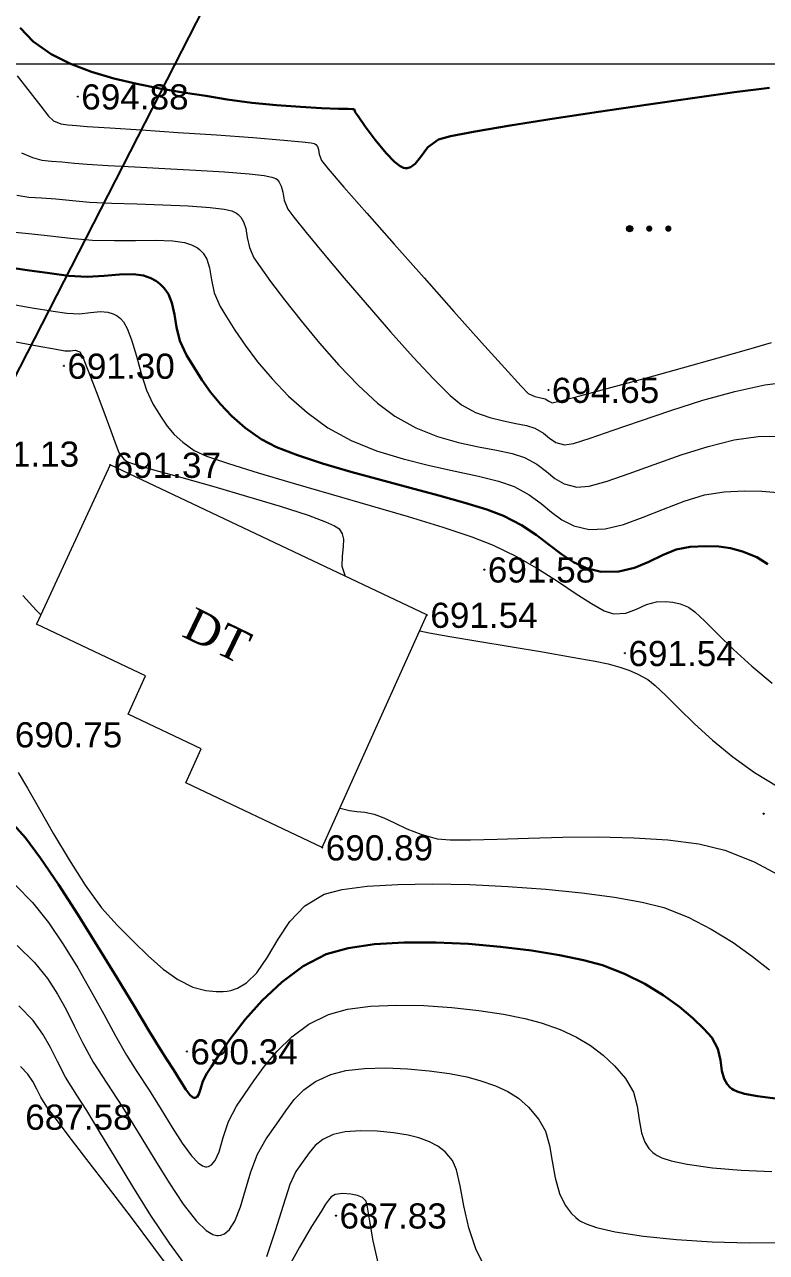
# Model space of a CAD drawing. Header units: feet. Extents: x 3381 to 683784, y 675186 to 4376258.
# Drawn here: x 678768.7 to 678798.21, y 4374876.47 to 4374925.3 of the extents above; entities that cross this region are included whole.
import ezdxf

# ---------------------------------------------------------------- set-up
doc = ezdxf.new("R2010")
doc.units = ezdxf.units.FT
doc.header["$MEASUREMENT"] = 0
doc.header["$PDMODE"] = 34
doc.header["$PDSIZE"] = 0.01
doc.layers.get('0').update_dxf_attribs({"linetype": 'CONTINUOUS'})
for name, color, linetype in [('0_Point_Height', 2, 'CONTINUOUS'), ('0_Point_Point', 7, 'CONTINUOUS'), ('col bitkisi', 7, 'CONTINUOUS'), ('Yazilar', 7, 'CONTINUOUS')]:
    doc.layers.add(name, color=color, linetype=linetype)
for name, color, linetype, lineweight in [('ANA HORIZONTAL', 24, 'CONTINUOUS', 30), ('das tikili', 5, 'CONTINUOUS', 0), ('HORIZANTAL', 24, 'CONTINUOUS', 13), ('km setka', 170, 'CONTINUOUS', 15)]:
    doc.layers.add(name, color=color, linetype=linetype, lineweight=lineweight)
doc.styles.get("Standard").update_dxf_attribs({"font": 'arial.ttf', "height": 2})

msp = doc.modelspace()

# ---------------------------------------------------------------- hatches: boundary and pattern name
at = {"layer": 'col bitkisi', "ltscale": 1.5}
h = msp.add_hatch(color=256, dxfattribs=at)
edge = h.paths.add_edge_path()
edge.add_arc((678792.765, 4374917.182), 0.125, 0, 360)
h = msp.add_hatch(color=256, dxfattribs=at)
edge = h.paths.add_edge_path()
edge.add_arc((678793.547, 4374917.182), 0.125, 0, 360)
h = msp.add_hatch(color=256, dxfattribs=at)
edge = h.paths.add_edge_path()
edge.add_arc((678794.306, 4374917.182), 0.125, 0, 360)

# ---------------------------------------------------------------- linework, layer by layer
msp.add_lwpolyline([(678748.042, 4374871.674), (678791.042, 4374955.674), (678872.042, 4374924.674), (678840.042, 4374843.674)], close=True)
at = {"linetype": 'Continuous'}
for points, knots in [([(678804.772, 4375057.114), (678800.832, 4375053.35), (678800.303, 4375053.3), (678798.715, 4375053.14), (678797.651, 4375053.024), (678794.7, 4375052.617), (678792.822, 4375052.263), (678790.044, 4375051.385), (678789.093, 4375051.014), (678787.602, 4375050.276), (678787.043, 4375049.96), (678785.882, 4375049.205), (678785.294, 4375048.758), (678784.179, 4375047.808), (678783.65, 4375047.305), (678782.407, 4375046.033), (678781.717, 4375045.247), (678780.607, 4375043.929), (678780.173, 4375043.399), (678779.316, 4375042.352), (678778.891, 4375041.832), (678777.625, 4375040.276), (678776.792, 4375039.248), (678774.313, 4375036.181), (678772.686, 4375034.158), (678769.777, 4375030.563), (678768.5, 4375028.992), (678766.465, 4375026.514), (678765.723, 4375025.616), (678764.29, 4375023.894), (678763.601, 4375023.072), (678762.373, 4375021.618), (678761.839, 4375020.989), (678760.47, 4375019.387), (678759.596, 4375018.382), (678758.165, 4375016.441), (678757.578, 4375015.531), (678756.812, 4375013.877), (678756.564, 4375013.174), (678756.33, 4375012.052), (678756.276, 4375011.658), (678756.228, 4375010.864), (678756.233, 4375010.469), (678756.352, 4375008.869), (678756.668, 4375007.696), (678757.38, 4375005.852), (678757.716, 4375005.145), (678758.442, 4375003.809), (678758.833, 4375003.177), (678760.121, 4375001.254), (678761.069, 4375000.061), (678762.533, 4374998.127), (678763.084, 4374997.376), (678764.085, 4374995.845), (678764.532, 4374995.068), (678765.202, 4374993.597), (678765.444, 4374992.91), (678765.789, 4374991.475), (678765.894, 4374990.733), (678765.972, 4374989.136), (678765.925, 4374988.282), (678765.661, 4374986.602), (678765.445, 4374985.771), (678764.649, 4374983.537), (678763.917, 4374982.185), (678762.445, 4374980.038), (678761.791, 4374979.209), (678760.4, 4374977.602), (678759.661, 4374976.819), (678758.159, 4374975.267), (678757.398, 4374974.498), (678756.075, 4374973.113), (678755.511, 4374972.505), (678754.416, 4374971.253), (678753.888, 4374970.613), (678752.348, 4374968.667), (678751.383, 4374967.33), (678749.684, 4374964.866), (678748.936, 4374963.745), (678747.466, 4374961.476), (678746.748, 4374960.329), (678744.647, 4374956.855), (678743.32, 4374954.492), (678740.925, 4374949.803), (678739.845, 4374947.482), (678738.182, 4374943.457), (678737.545, 4374941.774), (678736.387, 4374938.368), (678735.865, 4374936.651), (678734.851, 4374933.022), (678734.369, 4374931.11), (678733.586, 4374927.817), (678733.27, 4374926.44), (678732.657, 4374923.676), (678732.362, 4374922.288), (678731.937, 4374920.115), (678731.792, 4374919.34), (678731.553, 4374917.94), (678731.458, 4374917.321), (678731.218, 4374915.357), (678731.142, 4374914.013), (678731.145, 4374910.996), (678731.266, 4374909.324), (678731.706, 4374906.033), (678732.022, 4374904.414), (678732.662, 4374901.698), (678732.956, 4374900.59), (678733.521, 4374898.591), (678733.787, 4374897.699), (678734.28, 4374896.085), (678734.506, 4374895.354), (678735.001, 4374893.881), (678735.271, 4374893.141), (678735.726, 4374892.05), (678735.883, 4374891.697), (678736.386, 4374890.643), (678736.747, 4374889.982), (678737.428, 4374888.712), (678737.748, 4374888.103), (678738.146, 4374887.201), (678738.267, 4374886.897), (678738.454, 4374886.343), (678738.525, 4374886.096), (678738.648, 4374885.572), (678738.7, 4374885.298), (678738.834, 4374884.462), (678738.896, 4374883.871), (678736.711, 4374879.458)], [0, 0, 0, 0, 1.504182, 1.504182, 4.512547, 4.512547, 9.897023, 9.897023, 12.795834, 12.795834, 14.604059, 14.604059, 16.662244, 16.662244, 18.72043, 18.72043, 21.69221, 21.69221, 23.690537, 23.690537, 25.688865, 25.688865, 29.68552, 29.68552, 37.678831, 37.678831, 43.858623, 43.858623, 47.338723, 47.338723, 50.479181, 50.479181, 52.843093, 52.843093, 56.452422, 56.452422, 59.343353, 59.343353, 61.301717, 61.301717, 62.310714, 62.310714, 63.319712, 63.319712, 66.426739, 66.426739, 68.50177, 68.50177, 70.576802, 70.576802, 75.092259, 75.092259, 77.984383, 77.984383, 80.876507, 80.876507, 83.368148, 83.368148, 85.859789, 85.859789, 88.693846, 88.693846, 91.527902, 91.527902, 96.504404, 96.504404, 99.813748, 99.813748, 103.123092, 103.123092, 106.359907, 106.359907, 108.778682, 108.778682, 111.197456, 111.197456, 116.035005, 116.035005, 120.025858, 120.025858, 124.016711, 124.016711, 131.998417, 131.998417, 139.538843, 139.538843, 144.840516, 144.840516, 150.142189, 150.142189, 155.992549, 155.992549, 160.212599, 160.212599, 164.43265, 164.43265, 166.77754, 166.77754, 168.584028, 168.584028, 172.423705, 172.423705, 177.221179, 177.221179, 182.018653, 182.018653, 185.384546, 185.384546, 188.140377, 188.140377, 190.397291, 190.397291, 192.654204, 192.654204, 193.73589, 193.73589, 195.899262, 195.899262, 198.062634, 198.062634, 199.190084, 199.190084, 200.13488, 200.13488, 201.079676, 201.079676, 202.923933, 202.923933, 202.923933, 202.923933]), ([(678808.675, 4375050.644), (678801.113, 4375050.364), (678800.583, 4375050.313), (678799.006, 4375050.154), (678797.969, 4375050.04), (678795.168, 4375049.652), (678793.46, 4375049.321), (678791.043, 4375048.553), (678790.235, 4375048.234), (678788.985, 4375047.612), (678788.517, 4375047.344), (678787.368, 4375046.586), (678786.697, 4375046.04), (678785.387, 4375044.816), (678784.75, 4375044.139), (678783.486, 4375042.704), (678782.86, 4375041.945), (678780.713, 4375039.324), (678779.234, 4375037.498), (678776.306, 4375033.873), (678774.857, 4375032.072), (678770.47, 4375026.65), (678767.493, 4375023.008), (678763.774, 4375018.635), (678763.29, 4375018.072), (678762.348, 4375016.963), (678761.892, 4375016.413), (678760.905, 4375015.124), (678760.408, 4375014.389), (678759.721, 4375013.07), (678759.494, 4375012.484), (678759.306, 4375011.644), (678759.267, 4375011.383), (678759.231, 4375010.855), (678759.233, 4375010.579), (678759.317, 4375009.469), (678759.547, 4375008.567), (678760.098, 4375007.14), (678760.343, 4375006.612), (678760.881, 4375005.592), (678761.175, 4375005.097), (678762.258, 4375003.417), (678763.151, 4375002.27), (678764.669, 4375000.279), (678765.282, 4374999.464), (678766.452, 4374997.728), (678767.007, 4374996.81), (678767.753, 4374995.256), (678768, 4374994.66), (678768.41, 4374993.426), (678768.571, 4374992.795), (678768.928, 4374990.881), (678768.998, 4374989.575), (678768.827, 4374987.174), (678768.626, 4374986.079), (678768.024, 4374983.969), (678767.623, 4374982.95), (678766.669, 4374981.011), (678766.117, 4374980.09), (678764.737, 4374978.074), (678763.873, 4374977.009), (678762.089, 4374975.003), (678761.168, 4374974.058), (678759.502, 4374972.352), (678758.752, 4374971.586), (678757.576, 4374970.311), (678757.131, 4374969.807), (678756.259, 4374968.772), (678755.833, 4374968.243), (678754.578, 4374966.626), (678753.774, 4374965.51), (678752.247, 4374963.301), (678751.52, 4374962.213), (678750.099, 4374960.024), (678749.404, 4374958.92), (678747.375, 4374955.577), (678746.095, 4374953.309), (678743.718, 4374948.693), (678742.621, 4374946.346), (678740.967, 4374942.342), (678740.351, 4374940.708), (678739.228, 4374937.401), (678738.719, 4374935.724), (678737.722, 4374932.141), (678737.242, 4374930.232), (678736.471, 4374926.978), (678736.165, 4374925.639), (678735.573, 4374922.966), (678735.29, 4374921.631), (678734.875, 4374919.505), (678734.726, 4374918.71), (678734.493, 4374917.322), (678734.404, 4374916.724), (678734.266, 4374915.531), (678734.217, 4374914.93), (678734.122, 4374913.122), (678734.131, 4374911.907), (678734.32, 4374908.773), (678734.601, 4374906.864), (678735.39, 4374903.057), (678735.898, 4374901.158), (678736.644, 4374898.618), (678736.838, 4374897.977), (678737.231, 4374896.699), (678737.428, 4374896.07), (678737.823, 4374894.907), (678738.018, 4374894.371), (678738.37, 4374893.497), (678738.518, 4374893.152), (678738.8, 4374892.546), (678738.931, 4374892.28), (678739.211, 4374891.736), (678739.358, 4374891.461), (678739.809, 4374890.62), (678740.124, 4374890.041), (678740.649, 4374888.969), (678740.866, 4374888.489), (678741.186, 4374887.646), (678741.303, 4374887.293), (678741.5, 4374886.574), (678741.578, 4374886.217), (678741.773, 4374885.158), (678741.849, 4374884.47), (678741.928, 4374883.728), (678741.936, 4374883.647), (678743.67, 4374879.335)], [0, 0, 0, 0, 1.519576, 1.519576, 4.558728, 4.558728, 9.930594, 9.930594, 12.837598, 12.837598, 14.698947, 14.698947, 17.596272, 17.596272, 20.493598, 20.493598, 23.430765, 23.430765, 30.540606, 30.540606, 37.650448, 37.650448, 51.870131, 51.870131, 53.943342, 53.943342, 56.016553, 56.016553, 58.839775, 58.839775, 61.186701, 61.186701, 62.257023, 62.257023, 63.327345, 63.327345, 66.426341, 66.426341, 68.26825, 68.26825, 70.110159, 70.110159, 74.62153, 74.62153, 77.595, 77.595, 80.568471, 80.568471, 82.304355, 82.304355, 84.04024, 84.04024, 87.512009, 87.512009, 90.504027, 90.504027, 93.496045, 93.496045, 96.488063, 96.488063, 100.372173, 100.372173, 104.256283, 104.256283, 107.517701, 107.517701, 109.618427, 109.618427, 111.719153, 111.719153, 115.920605, 115.920605, 119.858792, 119.858792, 123.796978, 123.796978, 131.673352, 131.673352, 139.553481, 139.553481, 144.894421, 144.894421, 150.235361, 150.235361, 156.190392, 156.190392, 160.321983, 160.321983, 164.453574, 164.453574, 166.899961, 166.899961, 168.797126, 168.797126, 170.694291, 170.694291, 174.488621, 174.488621, 180.488906, 180.488906, 186.48919, 186.48919, 188.508696, 188.508696, 190.528201, 190.528201, 192.322947, 192.322947, 193.52533, 193.52533, 194.478712, 194.478712, 195.432094, 195.432094, 197.338858, 197.338858, 198.784376, 198.784376, 199.759029, 199.759029, 200.733681, 200.733681, 202.682985, 202.682985, 202.923933, 202.923933, 202.923933, 202.923933])]:
    msp.add_open_spline(points, degree=3, knots=knots, dxfattribs=at)
at = {"layer": '0_Point_Point'}
for p in [(678770.817, 4374922.432, 694.885), (678770.266, 4374911.724, 691.299), (678789.538, 4374910.765, 694.651), (678772.106, 4374907.785, 691.371), (678786.991, 4374903.623, 691.582), (678784.703, 4374901.821, 691.545), (678792.583, 4374900.301, 691.536), (678798.101, 4374893.916, 691.316), (678780.543, 4374892.573, 690.889), (678775.158, 4374884.461, 690.336), (678781.088, 4374877.936, 687.825)]:
    msp.add_point(p, dxfattribs=at)
at = {"layer": 'ANA HORIZONTAL', "color": 16, "lineweight": 30}
for points, elevation in [([(678768.521, 4374925.162), (678769.045, 4374924.627), (678769.759, 4374924.122), (678770.528, 4374923.734), (678771.363, 4374923.414), (678772.246, 4374923.15), (678773.16, 4374922.933), (678774.086, 4374922.752), (678775.007, 4374922.597), (678775.904, 4374922.457), (678776.76, 4374922.321), (678777.734, 4374922.184), (678778.725, 4374922.085), (678779.67, 4374922.018), (678780.512, 4374921.975), (678781.189, 4374921.95), (678781.571, 4374921.94), (678781.746, 4374921.936), (678781.801, 4374921.934), (678781.809, 4374921.933), (678781.813, 4374921.928), (678781.823, 4374921.907), (678781.838, 4374921.863), (678781.854, 4374921.818), (678781.966, 4374921.649), (678782.249, 4374921.241), (678782.641, 4374920.712), (678783.077, 4374920.18), (678783.417, 4374919.834), (678783.644, 4374919.661), (678783.776, 4374919.601), (678783.834, 4374919.59), (678783.913, 4374919.591), (678784.055, 4374919.629), (678784.235, 4374919.761), (678784.449, 4374920.029), (678784.744, 4374920.415), (678785.16, 4374920.729), (678785.638, 4374920.851), (678786.626, 4374921.039), (678788.012, 4374921.275), (678789.682, 4374921.543), (678791.523, 4374921.827), (678793.422, 4374922.109), (678795.266, 4374922.373), (678796.941, 4374922.602), (678798.335, 4374922.781)], 695), ([(678767.852, 4374915.678), (678768.803, 4374915.535), (678769.692, 4374915.412), (678770.451, 4374915.31), (678771.195, 4374915.264), (678771.863, 4374915.299), (678772.469, 4374915.354), (678773.022, 4374915.369), (678773.433, 4374915.311), (678773.727, 4374915.207), (678773.918, 4374915.102), (678774.012, 4374915.037), (678774.101, 4374914.966), (678774.252, 4374914.819), (678774.421, 4374914.581), (678774.563, 4374914.237), (678774.661, 4374913.767), (678774.741, 4374913.258), (678774.875, 4374912.717), (678775.139, 4374912.151), (678775.442, 4374911.657), (678775.756, 4374911.165), (678776.099, 4374910.679), (678776.488, 4374910.198), (678776.94, 4374909.726), (678777.474, 4374909.263), (678778.107, 4374908.811), (678778.718, 4374908.494), (678779.552, 4374908.17), (678780.556, 4374907.842), (678781.674, 4374907.515), (678782.853, 4374907.192), (678784.038, 4374906.876), (678785.174, 4374906.571), (678786.209, 4374906.281), (678787.087, 4374906.009), (678787.753, 4374905.759), (678788.46, 4374905.396), (678789.055, 4374905.005), (678789.573, 4374904.611), (678790.054, 4374904.241), (678790.534, 4374903.922), (678791.05, 4374903.679), (678791.641, 4374903.539), (678792.342, 4374903.543), (678792.965, 4374903.697), (678793.536, 4374903.937), (678794.08, 4374904.199), (678794.619, 4374904.416), (678795.18, 4374904.526), (678795.8, 4374904.554), (678796.311, 4374904.545), (678796.776, 4374904.481), (678797.259, 4374904.343), (678797.825, 4374904.114), (678798.271, 4374903.84)], 692.5), ([(678768.275, 4374893.477), (678768.734, 4374892.962), (678769.338, 4374892.143), (678770.045, 4374891.098), (678770.814, 4374889.907), (678771.602, 4374888.649), (678772.367, 4374887.405), (678773.067, 4374886.253), (678773.66, 4374885.272), (678774.104, 4374884.543), (678774.357, 4374884.144), (678774.633, 4374883.719), (678774.886, 4374883.304), (678775.112, 4374882.949), (678775.273, 4374882.742), (678775.38, 4374882.649), (678775.445, 4374882.622), (678775.475, 4374882.621), (678775.51, 4374882.628), (678775.569, 4374882.664), (678775.635, 4374882.767), (678775.703, 4374882.968), (678775.796, 4374883.278), (678775.952, 4374883.588), (678776.131, 4374883.861), (678776.453, 4374884.35), (678776.905, 4374884.994), (678777.477, 4374885.729), (678778.154, 4374886.492), (678778.926, 4374887.221), (678779.779, 4374887.853), (678780.702, 4374888.326), (678781.57, 4374888.574), (678782.617, 4374888.728), (678783.795, 4374888.8), (678785.057, 4374888.799), (678786.353, 4374888.738), (678787.637, 4374888.626), (678788.86, 4374888.475), (678789.975, 4374888.295), (678790.934, 4374888.097), (678791.688, 4374887.892), (678792.566, 4374887.555), (678793.375, 4374887.149), (678794.104, 4374886.701), (678794.745, 4374886.237), (678795.287, 4374885.784), (678795.72, 4374885.368), (678796.034, 4374885.017), (678796.278, 4374884.573), (678796.378, 4374884.123), (678796.436, 4374883.691), (678796.522, 4374883.374), (678796.643, 4374883.161), (678796.764, 4374883.033), (678796.838, 4374882.974), (678796.894, 4374882.938), (678797.041, 4374882.872), (678797.339, 4374882.782), (678797.86, 4374882.68), (678798.661, 4374882.584)], 690)]:
    msp.add_lwpolyline(points, dxfattribs=dict(at, elevation=elevation))
at = {"layer": 'col bitkisi', "lineweight": 13, "ltscale": 1.5}
msp.add_circle((678792.765, 4374917.182), 0.125, dxfattribs=at)
at = {"layer": 'das tikili', "color": 0, "lineweight": 20}
for p, q in [((678772.106, 4374907.785, 690.889), (678769.168, 4374901.45, 690.889)), ((678784.703, 4374901.821, 690.889), (678772.106, 4374907.785, 690.889)), ((678773.504, 4374899.397, 690.889), (678769.168, 4374901.45, 690.889)), ((678780.543, 4374892.573, 690.889), (678784.703, 4374901.821, 690.889)), ((678772.819, 4374897.875), (678773.504, 4374899.397)), ((678775.726, 4374896.499), (678772.819, 4374897.875)), ((678775.116, 4374895.143, 690.889), (678775.726, 4374896.499, 690.889)), ((678780.543, 4374892.573, 690.889), (678775.116, 4374895.143, 690.889))]:
    msp.add_line(p, q, dxfattribs=at)
at = {"layer": 'HORIZANTAL', "color": 16, "linetype": 'Continuous', "lineweight": 20}
for points, elevation in [([(678768.399, 4374923.258), (678768.92, 4374922.599), (678769.34, 4374922.047), (678769.651, 4374921.651), (678769.843, 4374921.461), (678770.144, 4374921.343), (678770.416, 4374921.311), (678770.758, 4374921.282), (678771.185, 4374921.248), (678772.096, 4374921.187), (678773.353, 4374921.105), (678774.813, 4374921.009), (678776.337, 4374920.906), (678777.784, 4374920.802), (678779.012, 4374920.704), (678779.742, 4374920.635), (678780.096, 4374920.59), (678780.223, 4374920.565), (678780.25, 4374920.554), (678780.289, 4374920.521), (678780.345, 4374920.448), (678780.388, 4374920.326), (678780.419, 4374920.141), (678780.511, 4374919.884), (678780.774, 4374919.565), (678781.405, 4374918.835), (678782.312, 4374917.798), (678783.404, 4374916.558), (678784.589, 4374915.218), (678785.778, 4374913.88), (678786.878, 4374912.65), (678787.798, 4374911.628), (678788.448, 4374910.92), (678788.736, 4374910.628), (678788.998, 4374910.51), (678789.241, 4374910.456), (678789.413, 4374910.414), (678789.549, 4374910.322), (678789.686, 4374910.258), (678790.017, 4374910.333), (678790.838, 4374910.546), (678792.013, 4374910.86), (678793.405, 4374911.237), (678794.877, 4374911.642), (678796.292, 4374912.038), (678797.515, 4374912.389), (678798.407, 4374912.658)], 694.5), ([(678768.578, 4374920.201), (678769.013, 4374920.004), (678769.392, 4374919.905), (678769.764, 4374919.864), (678770.178, 4374919.839), (678770.682, 4374919.789), (678771.191, 4374919.744), (678772.026, 4374919.694), (678773.088, 4374919.638), (678774.278, 4374919.577), (678775.497, 4374919.51), (678776.647, 4374919.436), (678777.628, 4374919.356), (678778.225, 4374919.287), (678778.531, 4374919.232), (678778.655, 4374919.194), (678778.69, 4374919.175), (678778.745, 4374919.129), (678778.831, 4374919.033), (678778.912, 4374918.873), (678778.966, 4374918.636), (678779.023, 4374918.307), (678779.168, 4374917.951), (678779.405, 4374917.633), (678779.896, 4374917.023), (678780.585, 4374916.19), (678781.413, 4374915.207), (678782.323, 4374914.146), (678783.257, 4374913.078), (678784.158, 4374912.075), (678784.966, 4374911.209), (678785.626, 4374910.551), (678786.079, 4374910.173), (678786.639, 4374909.874), (678787.203, 4374909.67), (678787.745, 4374909.534), (678788.242, 4374909.438), (678788.668, 4374909.352), (678788.998, 4374909.25), (678789.336, 4374909.053), (678789.585, 4374908.85), (678789.836, 4374908.678), (678790.175, 4374908.578), (678790.533, 4374908.641), (678791.197, 4374908.849), (678792.107, 4374909.163), (678793.198, 4374909.544), (678794.411, 4374909.954), (678795.681, 4374910.354), (678796.948, 4374910.704), (678798.149, 4374910.965), (678799.221, 4374911.1)], 694), ([(678768.394, 4374918.516), (678768.874, 4374918.438), (678769.374, 4374918.401), (678769.936, 4374918.366), (678770.605, 4374918.296), (678771.284, 4374918.235), (678772.165, 4374918.194), (678773.165, 4374918.163), (678774.204, 4374918.131), (678775.201, 4374918.089), (678776.075, 4374918.026), (678776.632, 4374917.953), (678776.938, 4374917.882), (678777.08, 4374917.826), (678777.131, 4374917.795), (678777.196, 4374917.743), (678777.303, 4374917.633), (678777.414, 4374917.453), (678777.499, 4374917.19), (678777.559, 4374916.828), (678777.641, 4374916.435), (678777.825, 4374916.018), (678778.068, 4374915.656), (678778.483, 4374915.081), (678779.037, 4374914.349), (678779.698, 4374913.513), (678780.431, 4374912.63), (678781.203, 4374911.754), (678781.981, 4374910.941), (678782.732, 4374910.244), (678783.421, 4374909.719), (678784.269, 4374909.254), (678785.125, 4374908.918), (678785.964, 4374908.681), (678786.757, 4374908.51), (678787.476, 4374908.375), (678788.094, 4374908.244), (678788.583, 4374908.086), (678789.078, 4374907.812), (678789.454, 4374907.52), (678789.79, 4374907.247), (678790.166, 4374907.028), (678790.664, 4374906.898), (678791.156, 4374906.944), (678791.869, 4374907.142), (678792.75, 4374907.445), (678793.748, 4374907.806), (678794.812, 4374908.18), (678795.888, 4374908.519), (678796.926, 4374908.777), (678797.874, 4374908.909), (678798.872, 4374908.926)], 693.5), ([(678768.325, 4374917.044), (678768.986, 4374916.974), (678769.715, 4374916.901), (678770.528, 4374916.803), (678771.399, 4374916.726), (678772.272, 4374916.706), (678773.117, 4374916.713), (678773.9, 4374916.718), (678774.592, 4374916.69), (678775.057, 4374916.624), (678775.345, 4374916.539), (678775.503, 4374916.462), (678775.572, 4374916.416), (678775.657, 4374916.348), (678775.797, 4374916.203), (678775.943, 4374915.967), (678776.054, 4374915.622), (678776.133, 4374915.147), (678776.241, 4374914.631), (678776.482, 4374914.084), (678776.735, 4374913.671), (678777.067, 4374913.149), (678777.478, 4374912.545), (678777.969, 4374911.888), (678778.542, 4374911.204), (678779.199, 4374910.52), (678779.939, 4374909.865), (678780.764, 4374909.265), (678781.69, 4374908.758), (678782.702, 4374908.351), (678783.758, 4374908.024), (678784.813, 4374907.759), (678785.825, 4374907.535), (678786.751, 4374907.334), (678787.546, 4374907.137), (678788.168, 4374906.923), (678788.775, 4374906.597), (678789.249, 4374906.249), (678789.658, 4374905.908), (678790.067, 4374905.603), (678790.543, 4374905.363), (678791.152, 4374905.219), (678791.798, 4374905.242), (678792.521, 4374905.422), (678793.3, 4374905.703), (678794.113, 4374906.029), (678794.936, 4374906.345), (678795.749, 4374906.593), (678796.527, 4374906.717), (678797.336, 4374906.752), (678798.032, 4374906.744), (678798.657, 4374906.685)], 693), ([(678767.953, 4374914.214), (678768.997, 4374914.035), (678769.84, 4374913.898), (678770.374, 4374913.817), (678770.882, 4374913.798), (678771.32, 4374913.842), (678771.713, 4374913.88), (678772.009, 4374913.859), (678772.229, 4374913.789), (678772.378, 4374913.709), (678772.453, 4374913.658), (678772.514, 4374913.606), (678772.628, 4374913.473), (678772.78, 4374913.21), (678772.955, 4374912.765), (678773.148, 4374912.11), (678773.335, 4374911.418), (678773.543, 4374910.762), (678773.796, 4374910.217), (678774.1, 4374909.723), (678774.366, 4374909.328), (678774.645, 4374908.995), (678774.989, 4374908.684), (678775.449, 4374908.356), (678775.939, 4374908.137), (678776.815, 4374907.836), (678777.99, 4374907.473), (678779.378, 4374907.064), (678780.892, 4374906.625), (678782.447, 4374906.174), (678783.955, 4374905.729), (678785.331, 4374905.306), (678786.487, 4374904.923), (678787.338, 4374904.596), (678788.269, 4374904.141), (678789.138, 4374903.642), (678789.935, 4374903.137), (678790.645, 4374902.666), (678791.256, 4374902.27), (678791.755, 4374901.988), (678792.13, 4374901.86), (678792.621, 4374901.892), (678793.042, 4374902.051), (678793.433, 4374902.234), (678793.833, 4374902.335), (678794.197, 4374902.349), (678794.49, 4374902.332), (678794.773, 4374902.267), (678795.106, 4374902.136), (678795.367, 4374901.945), (678795.762, 4374901.571), (678796.279, 4374901.056), (678796.905, 4374900.445), (678797.628, 4374899.782), (678798.435, 4374899.11)], 692), ([(678768.144, 4374912.721), (678769.202, 4374912.523), (678769.96, 4374912.384), (678770.297, 4374912.324), (678770.528, 4374912.326), (678770.717, 4374912.342), (678770.893, 4374912.278), (678771.03, 4374912.025), (678771.261, 4374911.461), (678771.546, 4374910.71), (678771.847, 4374909.894), (678772.124, 4374909.136), (678772.339, 4374908.558), (678772.453, 4374908.284), (678772.552, 4374908.127), (678772.649, 4374908.012), (678772.792, 4374907.902), (678773.114, 4374907.797), (678773.876, 4374907.581), (678774.954, 4374907.28), (678776.227, 4374906.922), (678777.571, 4374906.535), (678778.864, 4374906.146), (678779.983, 4374905.782), (678780.67, 4374905.528), (678781.023, 4374905.368), (678781.166, 4374905.279), (678781.207, 4374905.24), (678781.256, 4374905.175), (678781.328, 4374905.04), (678781.38, 4374904.831), (678781.376, 4374904.539), (678781.326, 4374904.159), (678781.317, 4374903.766), (678781.446, 4374903.363)], 691.5), ([(678768.634, 4374902.597), (678769.155, 4374902.015), (678769.343, 4374901.827)], 691), ([(678784.418, 4374901.187), (678784.418, 4374901.187), (678784.799, 4374901.107), (678785.618, 4374900.963), (678786.735, 4374900.775), (678788.011, 4374900.563), (678789.307, 4374900.347), (678790.482, 4374900.146), (678791.398, 4374899.981), (678791.914, 4374899.871), (678792.373, 4374899.743), (678792.73, 4374899.628), (678793.072, 4374899.482), (678793.486, 4374899.256), (678793.787, 4374899.021), (678794.204, 4374898.623), (678794.728, 4374898.101), (678795.352, 4374897.493), (678796.068, 4374896.839), (678796.866, 4374896.179), (678797.739, 4374895.55), (678798.679, 4374894.991)], 691.5), ([(678768.442, 4374895.559), (678768.811, 4374894.937), (678769.291, 4374894.093), (678769.853, 4374893.113), (678770.47, 4374892.078), (678771.115, 4374891.072), (678771.761, 4374890.178), (678772.38, 4374889.48), (678773.029, 4374888.842), (678773.632, 4374888.255), (678774.211, 4374887.741), (678774.789, 4374887.322), (678775.391, 4374887.022), (678775.904, 4374886.882), (678776.316, 4374886.843), (678776.605, 4374886.852), (678776.755, 4374886.867), (678776.903, 4374886.892), (678777.175, 4374886.977), (678777.532, 4374887.186), (678777.934, 4374887.584), (678778.368, 4374888.219), (678778.786, 4374888.931), (678779.255, 4374889.637), (678779.842, 4374890.259), (678780.613, 4374890.715), (678781.334, 4374890.903), (678782.333, 4374891.031), (678783.55, 4374891.103), (678784.927, 4374891.123), (678786.406, 4374891.096), (678787.928, 4374891.025), (678789.433, 4374890.916), (678790.864, 4374890.773), (678792.162, 4374890.6), (678793.269, 4374890.401), (678794.125, 4374890.181), (678795.091, 4374889.803), (678796.017, 4374889.327), (678796.881, 4374888.792), (678797.66, 4374888.24), (678798.331, 4374887.708)], 690.5), ([(678781.247, 4374894.138), (678781.618, 4374894.038), (678781.921, 4374894.004), (678782.228, 4374893.977), (678782.609, 4374893.899), (678782.984, 4374893.757), (678783.412, 4374893.553), (678783.901, 4374893.322), (678784.463, 4374893.1), (678785.108, 4374892.922), (678785.624, 4374892.878), (678786.443, 4374892.879), (678787.504, 4374892.907), (678788.745, 4374892.946), (678790.105, 4374892.98), (678791.524, 4374892.991), (678792.94, 4374892.962), (678794.292, 4374892.877), (678795.52, 4374892.718), (678796.561, 4374892.469), (678797.722, 4374892.003), (678798.857, 4374891.394)], 691), ([(678768.34, 4374891.075), (678769.011, 4374890.386), (678769.647, 4374889.586), (678770.247, 4374888.708), (678770.813, 4374887.785), (678771.345, 4374886.851), (678771.846, 4374885.94), (678772.315, 4374885.084), (678772.754, 4374884.317), (678773.164, 4374883.673), (678773.66, 4374882.919), (678774.128, 4374882.161), (678774.564, 4374881.443), (678774.967, 4374880.811), (678775.334, 4374880.309), (678775.599, 4374880.033), (678775.781, 4374879.914), (678775.893, 4374879.882), (678775.947, 4374879.882), (678776.018, 4374879.895), (678776.14, 4374879.956), (678776.285, 4374880.128), (678776.433, 4374880.477), (678776.597, 4374881.044), (678776.806, 4374881.677), (678777.133, 4374882.289), (678777.448, 4374882.751), (678777.815, 4374883.296), (678778.243, 4374883.885), (678778.744, 4374884.481), (678779.329, 4374885.047), (678780.007, 4374885.545), (678780.791, 4374885.938), (678781.543, 4374886.145), (678782.46, 4374886.265), (678783.491, 4374886.308), (678784.587, 4374886.286), (678785.696, 4374886.211), (678786.767, 4374886.094), (678787.751, 4374885.946), (678788.596, 4374885.779), (678789.251, 4374885.603), (678790.006, 4374885.33), (678790.653, 4374885.032), (678791.213, 4374884.699), (678791.709, 4374884.32), (678792.164, 4374883.887), (678792.598, 4374883.389), (678792.918, 4374882.845), (678793.071, 4374882.29), (678793.147, 4374881.746), (678793.233, 4374881.232), (678793.368, 4374880.856), (678793.537, 4374880.601), (678793.693, 4374880.446), (678793.785, 4374880.374), (678793.858, 4374880.327), (678794.044, 4374880.239), (678794.416, 4374880.118), (678795.062, 4374879.979), (678796.06, 4374879.841), (678797.205, 4374879.744), (678798.426, 4374879.69)], 689.5), ([(678768.405, 4374888.674), (678769.088, 4374887.998), (678769.608, 4374887.362), (678770.013, 4374886.746), (678770.35, 4374886.127), (678770.667, 4374885.485), (678771.011, 4374884.798), (678771.43, 4374884.044), (678771.972, 4374883.201), (678772.596, 4374882.253), (678773.224, 4374881.237), (678773.845, 4374880.214), (678774.445, 4374879.246), (678775.014, 4374878.393), (678775.541, 4374877.718), (678775.923, 4374877.346), (678776.184, 4374877.186), (678776.343, 4374877.144), (678776.419, 4374877.143), (678776.501, 4374877.156), (678776.651, 4374877.216), (678776.847, 4374877.38), (678777.063, 4374877.718), (678777.286, 4374878.287), (678777.489, 4374878.961), (678777.705, 4374879.678), (678777.969, 4374880.375), (678778.314, 4374880.989), (678778.73, 4374881.59), (678779.085, 4374882.107), (678779.428, 4374882.552), (678779.809, 4374882.934), (678780.277, 4374883.263), (678780.879, 4374883.549), (678781.482, 4374883.708), (678782.225, 4374883.791), (678783.059, 4374883.808), (678783.933, 4374883.772), (678784.796, 4374883.693), (678785.597, 4374883.582), (678786.287, 4374883.453), (678786.815, 4374883.315), (678787.427, 4374883.1), (678787.92, 4374882.875), (678788.342, 4374882.602), (678788.74, 4374882.243), (678789.162, 4374881.761), (678789.417, 4374881.298), (678789.574, 4374880.729), (678789.686, 4374880.097), (678789.805, 4374879.443), (678789.984, 4374878.81), (678790.206, 4374878.346), (678790.436, 4374878.038), (678790.626, 4374877.856), (678790.733, 4374877.774), (678790.818, 4374877.718), (678791.033, 4374877.613), (678791.456, 4374877.467), (678792.187, 4374877.295), (678793.32, 4374877.118), (678794.631, 4374876.985), (678796.055, 4374876.897), (678797.522, 4374876.857), (678798.964, 4374876.865)], 689), ([(678775.176, 4374875.859), (678774.463, 4374876.839), (678773.728, 4374877.944), (678773.002, 4374879.098), (678772.315, 4374880.228), (678771.695, 4374881.26), (678771.173, 4374882.118), (678770.779, 4374882.73), (678770.331, 4374883.444), (678770.005, 4374884.064), (678769.729, 4374884.624), (678769.43, 4374885.157), (678769.035, 4374885.695), (678768.47, 4374886.273)], 688.5), ([(678774.658, 4374875.569), (678773.845, 4374876.669), (678772.948, 4374877.858), (678772.035, 4374879.054), (678771.175, 4374880.174), (678770.435, 4374881.136), (678769.883, 4374881.859), (678769.587, 4374882.258), (678769.349, 4374882.643), (678769.183, 4374882.97), (678769.03, 4374883.267), (678768.833, 4374883.559), (678768.535, 4374883.871)], 688), ([(678786.988, 4374875.931), (678786.661, 4374876.571), (678786.368, 4374877.445), (678786.168, 4374878.323), (678786.02, 4374879.12), (678785.886, 4374879.752), (678785.727, 4374880.134), (678785.427, 4374880.468), (678785.138, 4374880.7), (678784.806, 4374880.872), (678784.378, 4374881.026), (678783.952, 4374881.131), (678783.377, 4374881.224), (678782.722, 4374881.288), (678782.057, 4374881.31), (678781.449, 4374881.272), (678780.968, 4374881.16), (678780.563, 4374880.96), (678780.262, 4374880.723), (678780.016, 4374880.439), (678779.776, 4374880.098), (678779.494, 4374879.69), (678779.254, 4374879.17), (678778.982, 4374878.339), (678778.672, 4374877.336), (678778.316, 4374876.301)], 688.5), ([(678782.776, 4374876.008), (678782.57, 4374876.934), (678782.431, 4374877.716), (678782.344, 4374878.268), (678782.291, 4374878.506), (678782.138, 4374878.652), (678781.941, 4374878.737), (678781.682, 4374878.788), (678781.34, 4374878.811), (678781.057, 4374878.772), (678780.898, 4374878.68), (678780.79, 4374878.557), (678780.675, 4374878.391), (678780.492, 4374878.106), (678780.117, 4374877.497), (678779.64, 4374876.688), (678779.148, 4374875.8)], 688)]:
    msp.add_lwpolyline(points, dxfattribs=dict(at, elevation=elevation))
at = {"layer": 'km setka', "flags": 128}
msp.add_lwpolyline([(678599.655, 4374923.732), (679076.815, 4374923.732)], dxfattribs=at)

# ---------------------------------------------------------------- texts
at = {"layer": '0_Point_Height', "color": 0}
for s, p in [('694.88', (678770.953, 4374921.918, 694.885)), ('691.30', (678770.402, 4374911.21, 691.299)), ('694.65', (678789.674, 4374910.251, 694.651)), ('691.13', (678766.597, 4374907.715, 691.127)), ('691.37', (678772.242, 4374907.271, 691.371)), ('691.58', (678787.127, 4374903.109, 691.582)), ('691.54', (678784.839, 4374901.307, 691.545)), ('691.54', (678792.719, 4374899.787, 691.536)), ('690.75', (678768.313, 4374896.555, 690.748)), ('690.89', (678780.679, 4374892.059, 690.889)), ('690.34', (678775.294, 4374883.947, 690.336)), ('687.58', (678768.725, 4374881.35, 687.582)), ('687.83', (678781.224, 4374877.422, 687.825))]:
    msp.add_text(s, height=1, dxfattribs=at).set_placement(p)
at = {"layer": 'Yazilar', "insert": (678775.474, 4374902.159), "char_height": 1.3, "width": 0.10588, "attachment_point": 1, "rotation": 334.1112}
msp.add_mtext('{\\fTimes New Roman|b0|i0|c0|p18;DT}', dxfattribs=at)

doc.saveas('drawing.dxf')
